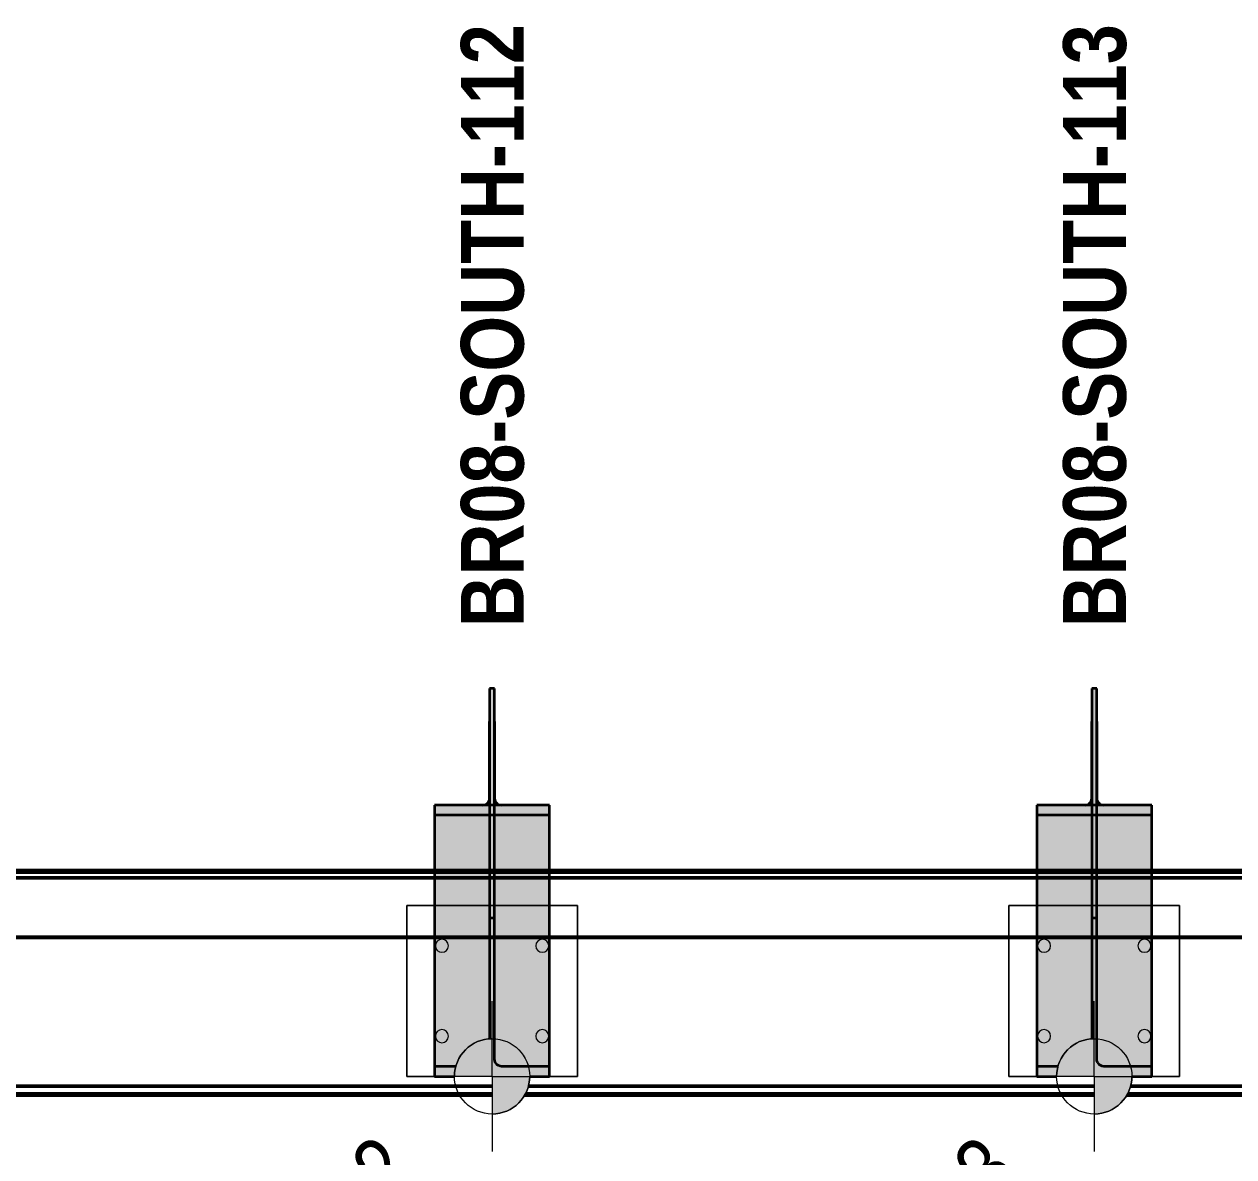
# Model space of a CAD drawing. Header units: metres. Extents: x 4 to 49, y -1186 to 3.
# Drawn here: x 14.13 to 16.54, y -1182.786 to -1180.531 of the extents above; entities that cross this region are included whole.
import ezdxf

# ---------------------------------------------------------------- set-up
doc = ezdxf.new("R2010")
doc.units = ezdxf.units.M
for name, color, linetype, lineweight in [('A-ANNO-NOTE', 7, 'Continuous', 9), ('A-GENM', 7, 'Continuous', 35), ('A-GENM-IDEN', 7, 'Continuous', 18), ('A-WALL', 7, 'Continuous', 50), ('S-FNDN-IDEN', 7, 'Continuous', 18), ('S-FSTN', 7, 'Continuous', 18)]:
    doc.layers.add(name, color=color, linetype=linetype, lineweight=lineweight)
doc.styles.add('Arial Narrow_4', font='ARIALN.TTF', dxfattribs={"height": 0.125})
doc.styles.add('Arial Narrow_B_1', font='ARIALNB.TTF', dxfattribs={"height": 0.125})

# ---------------------------------------------------------------- blocks, each defined once
blk = doc.blocks.new('Walls 2 - Walls 2-6845191-DRG-2873222 - SOUTHERN SCREEN POST - PLAN')
at = {"layer": 'A-WALL'}
for p, q in [((238.8502, 1208.0781), (239.9809, 1208.177)), ((238.8504, 1208.0752), (239.9795, 1208.1739)), ((239.975, 1208.1584), (238.8518, 1208.0602)), ((237.6549, 1207.9735), (238.7856, 1208.0724)), ((237.6551, 1207.9706), (238.7842, 1208.0694)), ((238.7797, 1208.0539), (237.6564, 1207.9556)), ((207.2997, 1205.0022), (241.7063, 1208.0124)), ((207.2999, 1205.0016), (241.7065, 1208.0118)), ((236.4596, 1207.8689), (237.5902, 1207.9678)), ((236.4598, 1207.866), (237.5889, 1207.9648)), ((237.5843, 1207.9493), (236.4611, 1207.8511)), ((207.336, 1204.8866), (241.7388, 1207.8962)), ((207.3396, 1204.8752), (241.742, 1207.8851)), ((241.743, 1207.8815), (207.3406, 1204.872))]:
    blk.add_line(p, q, dxfattribs=at)
blk = doc.blocks.new('BR08_GEN_POST_0 - 610UB_BASE-8745540-DRG-2873222 - SOUTHERN SCREEN POST - PLAN')
at = {"layer": 'A-GENM', "true_color": 0xc0c0c0}
for points in [[(0.005, 0.7066), (0.005, 0.7721), (-0.005, 0.7721), (-0.005, 0.7066)], [(0.019, 0.5402), (0.0159, 0.5406), (0.0129, 0.5416), (0.0103, 0.5432), (0.0081, 0.5453), (0.0064, 0.5478), (0.0054, 0.5506), (0.005, 0.5536), (0.005, 0.7066), (-0.005, 0.7066), (-0.0054, 0.5506), (-0.0064, 0.5478), (-0.0081, 0.5453), (-0.0103, 0.5432), (-0.0129, 0.5416), (-0.0159, 0.5406), (-0.019, 0.5402), (0.0083, 0.5402)], [(0.1145, 0.5209), (0.1145, 0.5402), (-0.1145, 0.5402), (-0.1145, 0.5209), (0.0083, 0.5209)], [(0.1145, 0), (0.1145, 0.5209), (-0.1145, 0.5209), (-0.1145, 0), (-0.075, 0), (-0.0746, 0.0082), (-0.0732, 0.0163), (-0.071, 0.0242), (-0.0679, 0.0319), (-0.064, 0.0391), (-0.0594, 0.0458), (-0.054, 0.0521), (-0.048, 0.0576), (-0.0414, 0.0625), (-0.0343, 0.0667), (-0.0268, 0.0701), (-0.019, 0.0726), (-0.0109, 0.0742), (-0.0027, 0.0749), (0, 0.0746), (0, 0), (0.075, 0)]]:
    blk.add_hatch(color=9, dxfattribs=at).paths.add_polyline_path(points)
at = {"layer": 'A-GENM'}
for p, q in [((0.005, 0.7724), (-0.005, 0.7724)), ((-0.005, 0.7724), (-0.005, 0.7066)), ((0.005, 0.7066), (0.005, 0.7724)), ((-0.005, 0.771), (-0.005, 0.3148)), ((0.005, 0.3148), (0.005, 0.771)), ((-0.005, 0.5536), (-0.005, 0.7066)), ((0.005, 0.7066), (0.005, 0.5536)), ((-0.019, 0.5402), (-0.1145, 0.5402)), ((-0.1145, 0.5402), (-0.1145, 0.5209)), ((-0.1145, 0.5402), (-0.1145, 0.0199)), ((0.019, 0.5402), (-0.019, 0.5402)), ((0.1145, 0.5402), (0.019, 0.5402)), ((0.1145, 0.5209), (0.1145, 0.5402)), ((0.1145, 0.0199), (0.1145, 0.5402)), ((-0.1145, 0.5209), (0.1145, 0.5209)), ((-0.1145, 0.5209), (-0.1145, 0)), ((0.1145, 0), (0.1145, 0.5209)), ((-0.005, 0.3148), (-0.005, 0.0748)), ((0.005, 0.3148), (-0.005, 0.3148)), ((0.005, 0.0341), (0.005, 0.3148)), ((-0.1145, 0.0199), (-0.1145, 0)), ((-0.0723, 0.0199), (-0.1145, 0.0199)), ((-0.1145, 0), (-0.075, 0)), ((0.1145, 0.0199), (0.019, 0.0199)), ((0.075, 0), (0.1145, 0)), ((0.1145, 0), (0.1145, 0.0199))]:
    blk.add_line(p, q, dxfattribs=at)
at = {"layer": 'A-GENM', "flags": 128}
for points in [[(-0.019, 0.5402), (-0.0159, 0.5406), (-0.0129, 0.5416), (-0.0103, 0.5432), (-0.0081, 0.5453), (-0.0064, 0.5478), (-0.0054, 0.5506), (-0.005, 0.5536)], [(0.005, 0.5536), (0.0054, 0.5506), (0.0064, 0.5478), (0.0081, 0.5453), (0.0103, 0.5432), (0.0129, 0.5416), (0.0159, 0.5406), (0.019, 0.5402)], [(0.019, 0.0199), (0.0159, 0.0203), (0.0129, 0.0213), (0.0103, 0.023), (0.0081, 0.0253), (0.0064, 0.028), (0.0054, 0.031), (0.005, 0.0341)]]:
    blk.add_lwpolyline(points, dxfattribs=at)
blk = doc.blocks.new('BR08_GEN_POST_0 - 610UB_BASE-V5-DRG-2873222 - SOUTHERN SCREEN POST - PLAN')
at = {"layer": 'A-GENM', "true_color": 0xc0c0c0}
for points in [[(0.005, 0.7066), (0.005, 0.7721), (-0.005, 0.7721), (-0.005, 0.7066)], [(0.019, 0.5402), (0.0159, 0.5406), (0.0129, 0.5416), (0.0103, 0.5432), (0.0081, 0.5453), (0.0064, 0.5478), (0.0054, 0.5506), (0.005, 0.5536), (0.005, 0.7066), (-0.005, 0.7066), (-0.0054, 0.5506), (-0.0064, 0.5478), (-0.0081, 0.5453), (-0.0114, 0.5425), (-0.0129, 0.5416), (-0.0159, 0.5406), (-0.019, 0.5402), (-0.0114, 0.5402)], [(0.1145, 0.5209), (0.1145, 0.5402), (-0.1145, 0.5402), (-0.1145, 0.5209), (-0.0114, 0.5209)], [(0.1145, 0), (0.1145, 0.5209), (-0.1145, 0.5209), (-0.1145, 0), (-0.075, 0), (-0.0746, 0.0082), (-0.0732, 0.0163), (-0.071, 0.0242), (-0.0679, 0.0318), (-0.064, 0.0391), (-0.0594, 0.0458), (-0.054, 0.0521), (-0.048, 0.0576), (-0.0414, 0.0625), (-0.0343, 0.0667), (-0.0268, 0.0701), (-0.019, 0.0726), (-0.0109, 0.0742), (-0.0027, 0.0749), (0, 0.0746), (0, 0), (0.075, 0)]]:
    blk.add_hatch(color=9, dxfattribs=at).paths.add_polyline_path(points)
at = {"layer": 'A-GENM'}
for p, q in [((0.005, 0.7724), (-0.005, 0.7724)), ((-0.005, 0.7724), (-0.005, 0.7066)), ((0.005, 0.7066), (0.005, 0.7724)), ((-0.005, 0.771), (-0.005, 0.3148)), ((0.005, 0.3148), (0.005, 0.771)), ((-0.005, 0.5536), (-0.005, 0.7066)), ((0.005, 0.7066), (0.005, 0.5536)), ((-0.019, 0.5402), (-0.1145, 0.5402)), ((-0.1145, 0.5402), (-0.1145, 0.5209)), ((-0.1145, 0.5402), (-0.1145, 0.0199)), ((0.019, 0.5402), (-0.019, 0.5402)), ((0.1145, 0.5402), (0.019, 0.5402)), ((0.1145, 0.5209), (0.1145, 0.5402)), ((0.1145, 0.0199), (0.1145, 0.5402)), ((-0.1145, 0.5209), (0.1145, 0.5209)), ((-0.1145, 0.5209), (-0.1145, 0)), ((0.1145, 0), (0.1145, 0.5209)), ((-0.005, 0.3148), (-0.005, 0.0748)), ((0.005, 0.3148), (-0.005, 0.3148)), ((0.005, 0.0341), (0.005, 0.3148)), ((-0.1145, 0.0199), (-0.1145, 0)), ((-0.0723, 0.0199), (-0.1145, 0.0199)), ((-0.1145, 0), (-0.075, 0)), ((0.1145, 0.0199), (0.019, 0.0199)), ((0.075, 0), (0.1145, 0)), ((0.1145, 0), (0.1145, 0.0199))]:
    blk.add_line(p, q, dxfattribs=at)
at = {"layer": 'A-GENM', "flags": 128}
for points in [[(-0.019, 0.5402), (-0.0159, 0.5406), (-0.0129, 0.5416), (-0.0103, 0.5432), (-0.0081, 0.5453), (-0.0064, 0.5478), (-0.0054, 0.5506), (-0.005, 0.5536)], [(0.005, 0.5536), (0.0054, 0.5506), (0.0064, 0.5478), (0.0081, 0.5453), (0.0103, 0.5432), (0.0129, 0.5416), (0.0159, 0.5406), (0.019, 0.5402)], [(0.019, 0.0199), (0.0159, 0.0203), (0.0129, 0.0213), (0.0103, 0.023), (0.0081, 0.0253), (0.0064, 0.028), (0.0054, 0.031), (0.005, 0.0341)]]:
    blk.add_lwpolyline(points, dxfattribs=at)
blk = doc.blocks.new('Canopy Post Column Base Plate-4 Hole - 25mm-V20-DRG-2873222 - SOUTHERN SCREEN POST - PLAN')
at = {"layer": 'S-FSTN'}
for p, q in [((0.17, 0.17), (-0.17, 0.17)), ((-0.17, 0.17), (-0.17, 0.075)), ((-0.17, 0.075), (-0.17, 0.17)), ((-0.17, 0.17), (0.17, 0.17)), ((0.17, -0.17), (0.17, 0.17)), ((0.17, 0.17), (0.17, -0.17)), ((-0.17, -0.075), (-0.17, -0.17)), ((-0.17, -0.17), (-0.17, -0.075)), ((-0.17, -0.17), (0.17, -0.17)), ((0.17, -0.17), (-0.17, -0.17))]:
    blk.add_line(p, q, dxfattribs=at)
for centre, start, end in [((-0.09, 0.1), 0, 180), ((-0.09, 0.1), 0, 180), ((-0.09, 0.1), 180, 360), ((-0.09, 0.1), 180, 360), ((0.09, 0.1), 0, 180), ((0.09, 0.1), 0, 180), ((0.09, 0.1), 180, 360), ((0.09, 0.1), 180, 360), ((-0.09, -0.1), 0, 180), ((-0.09, -0.1), 360, 180), ((0.09, -0.1), 0, 180), ((0.09, -0.1), 360, 180), ((-0.09, -0.1), 180, 360), ((-0.09, -0.1), 180, 360), ((0.09, -0.1), 180, 360), ((0.09, -0.1), 180, 360)]:
    blk.add_arc(centre, 0.013, start, end, dxfattribs=at)

msp = doc.modelspace()

# ---------------------------------------------------------------- hatches: boundary and pattern name
at = {"layer": 'A-ANNO-NOTE', "lineweight": 5, "true_color": 0x808080}
for points in [[(15.0626, -1182.6262), (15.0626, -1182.5512), (15.0544, -1182.5517), (15.0463, -1182.553), (15.0383, -1182.5552), (15.0307, -1182.5583), (15.0235, -1182.5622), (15.0167, -1182.5668), (15.0105, -1182.5722), (15.0049, -1182.5782), (15, -1182.5848), (14.9959, -1182.5919), (14.9925, -1182.5994), (14.99, -1182.6072), (14.9884, -1182.6153), (14.9876, -1182.6235), (14.9876, -1182.6262), (15.0512, -1182.6262)], [(16.2624, -1182.6262), (16.2624, -1182.5512), (16.2542, -1182.5517), (16.2461, -1182.553), (16.2382, -1182.5552), (16.2306, -1182.5583), (16.2234, -1182.5622), (16.2166, -1182.5669), (16.2104, -1182.5722), (16.2048, -1182.5783), (16.1999, -1182.5848), (16.1957, -1182.5919), (16.1924, -1182.5994), (16.1899, -1182.6073), (16.1882, -1182.6153), (16.1875, -1182.6235), (16.1874, -1182.6262), (16.1945, -1182.6262)], [(15.0626, -1182.7012), (15.0708, -1182.7008), (15.0789, -1182.6994), (15.0868, -1182.6972), (15.0944, -1182.6941), (15.1016, -1182.6902), (15.1084, -1182.6856), (15.1146, -1182.6802), (15.1202, -1182.6742), (15.1251, -1182.6676), (15.1293, -1182.6605), (15.1326, -1182.653), (15.1351, -1182.6452), (15.1368, -1182.6371), (15.1375, -1182.6289), (15.1376, -1182.6262), (15.0626, -1182.6262), (15.0626, -1182.6547)], [(16.2624, -1182.7012), (16.2708, -1182.7008), (16.2787, -1182.6994), (16.2867, -1182.6972), (16.2943, -1182.6941), (16.3015, -1182.6902), (16.3083, -1182.6856), (16.3145, -1182.6802), (16.3201, -1182.6742), (16.325, -1182.6676), (16.3291, -1182.6605), (16.3325, -1182.653), (16.335, -1182.6452), (16.3366, -1182.6371), (16.3374, -1182.629), (16.3374, -1182.6262), (16.2624, -1182.6262), (16.2624, -1182.6547)]]:
    msp.add_hatch(color=8, dxfattribs=at).paths.add_polyline_path(points)

# ---------------------------------------------------------------- linework, layer by layer
at = {"layer": 'A-ANNO-NOTE', "color": 8, "lineweight": 18, "true_color": 0x808080}
for p, q in [((15.0626, -1182.6262), (15.0626, -1182.4762)), ((16.2624, -1182.6262), (16.2624, -1182.4762)), ((15.0626, -1182.6262), (14.9126, -1182.6262)), ((15.0626, -1182.6262), (15.0626, -1182.7762)), ((15.0626, -1182.6262), (15.2126, -1182.6262)), ((16.2624, -1182.6262), (16.1124, -1182.6262)), ((16.2624, -1182.6262), (16.2624, -1182.7762)), ((16.2624, -1182.6262), (16.4124, -1182.6262))]:
    msp.add_line(p, q, dxfattribs=at)
for centre in [(15.0626, -1182.6262), (16.2624, -1182.6262)]:
    msp.add_circle(centre, 0.075, dxfattribs=at)
for centre, start, end in [((15.0626, -1182.6262), 90, 180), ((16.2624, -1182.6262), 90, 180), ((15.0626, -1182.6262), 270, 0), ((16.2624, -1182.6262), 270, 360)]:
    msp.add_arc(centre, 0.075, start, end, dxfattribs=at)

# ---------------------------------------------------------------- block references
at = {"layer": 'A-GENM', "rotation": 359.9995443855516}
for name, p in [('BR08_GEN_POST_0 - 610UB_BASE-V5-DRG-2873222 - SOUTHERN SCREEN POST - PLAN', (15.0626, -1182.6262)), ('BR08_GEN_POST_0 - 610UB_BASE-8745540-DRG-2873222 - SOUTHERN SCREEN POST - PLAN', (16.2624, -1182.6262))]:
    msp.add_blockref(name, p, dxfattribs=at)
at = {"layer": 'A-WALL', "rotation": 175.0000000000005}
msp.add_blockref('Walls 2 - Walls 2-6845191-DRG-2873222 - SOUTHERN SCREEN POST - PLAN', (358.2948, 0), dxfattribs=at)
at = {"layer": 'S-FSTN', "rotation": 89.99954438580706}
for p in [(15.0626, -1182.4562), (16.2624, -1182.4562)]:
    msp.add_blockref('Canopy Post Column Base Plate-4 Hole - 25mm-V20-DRG-2873222 - SOUTHERN SCREEN POST - PLAN', p, dxfattribs=at)

# ---------------------------------------------------------------- next in the draw order: texts
at = {"layer": 'A-GENM-IDEN', "lineweight": 9, "char_height": 0.125, "attachment_point": 1, "rotation": 90, "style": 'Arial Narrow_B_1', "bg_fill": 3, "box_fill_scale": 1, "bg_fill_color": 256, "bg_fill_true_color": 13158600, "bg_fill_transparency": 0}
for s, insert in [('BR08-SOUTH-112', (15.0005, -1181.7318)), ('BR08-SOUTH-113', (16.2004, -1181.7318))]:
    msp.add_mtext(s, dxfattribs=dict(at, insert=insert))
at = {"layer": 'S-FNDN-IDEN', "lineweight": 9, "char_height": 0.125, "attachment_point": 1, "rotation": 45, "style": 'Arial Narrow_4', "bg_fill": 3, "box_fill_scale": 1, "bg_fill_color": 256, "bg_fill_true_color": 13158600, "bg_fill_transparency": 0}
for s, insert in [('SOP-BP-112', (14.2437, -1183.3217)), ('SOP-BP-113', (15.4436, -1183.3218))]:
    msp.add_mtext(s, dxfattribs=dict(at, insert=insert))

doc.saveas('drawing.dxf')
